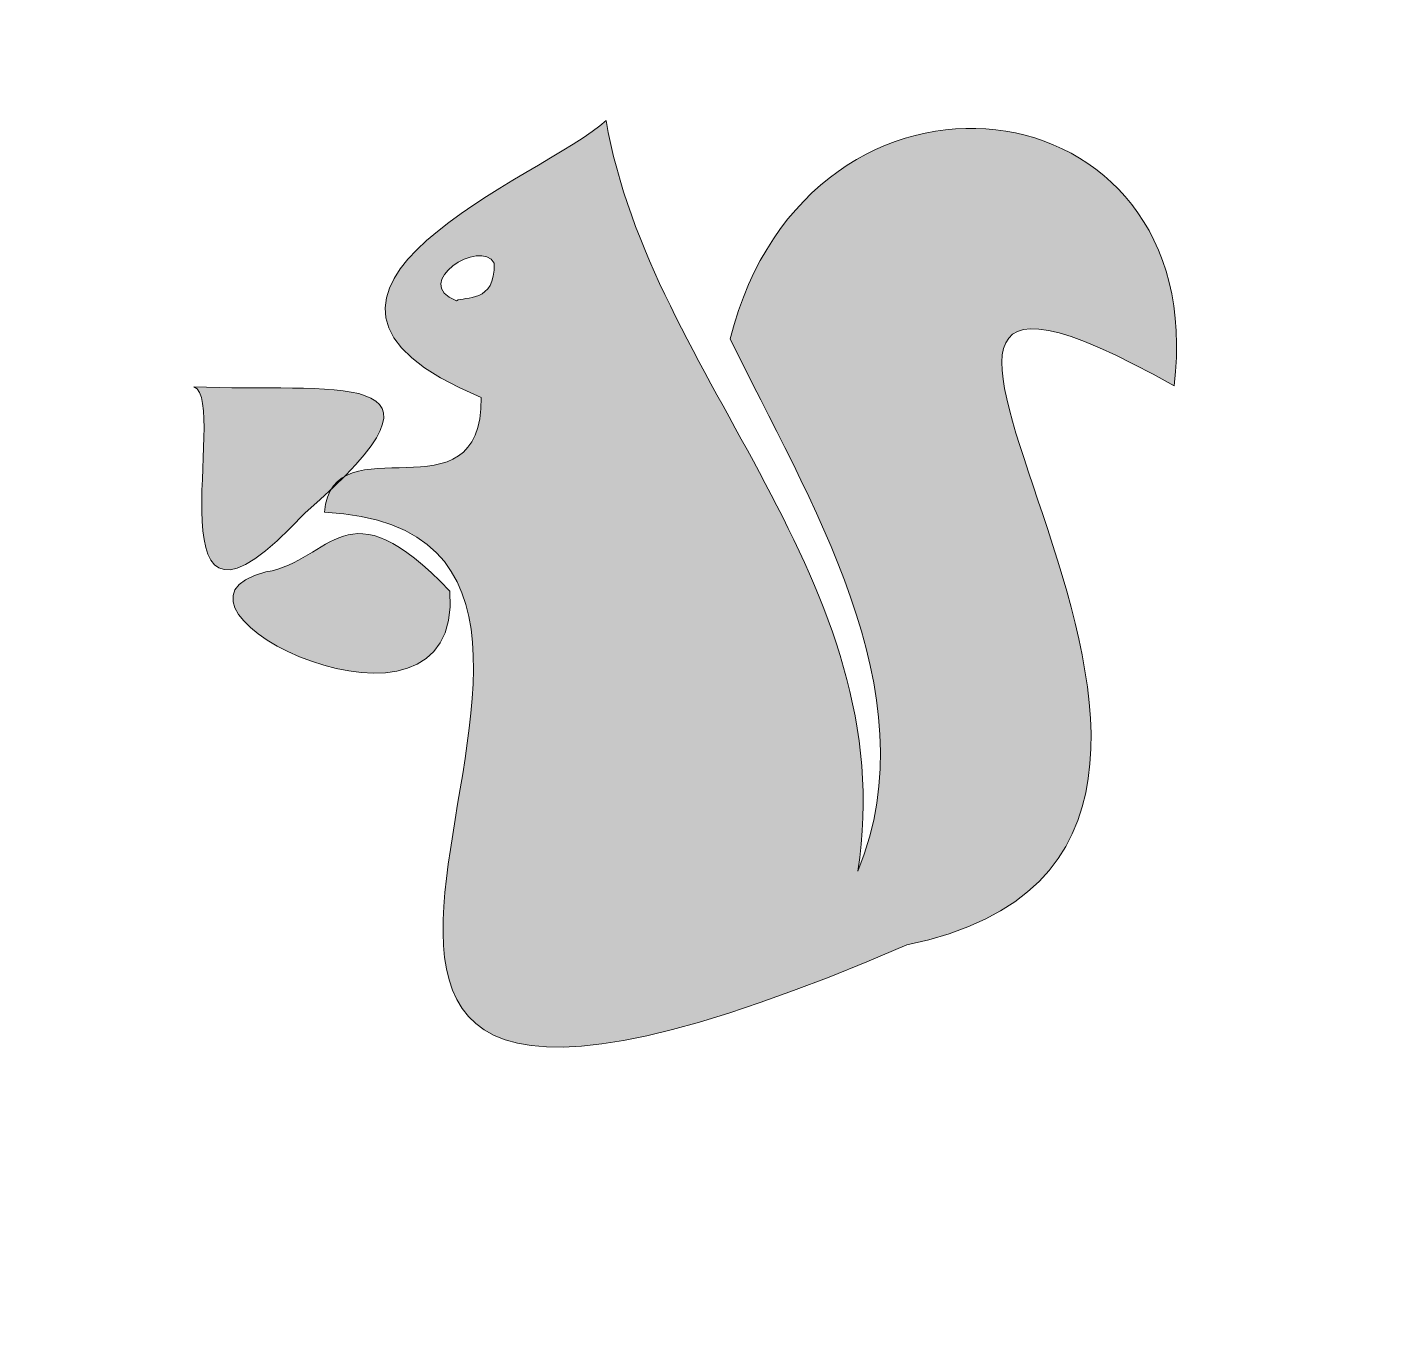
# Model space of a CAD drawing. Extents: x 210 to 429, y 273 to 481.
import ezdxf

# ---------------------------------------------------------------- set-up
doc = ezdxf.new("R2010")
doc.units = 0
doc.header["$MEASUREMENT"] = 0
doc.layers.add('Capa 1', color=7, linetype='Continuous')

# ---------------------------------------------------------------- blocks, each defined once
blk = doc.blocks.new('block 2')
at = {"layer": 'Capa 1', "true_color": 0xffffff}
h = blk.add_hatch(color=7, dxfattribs=at)
h.dxf.hatch_style = 2
edge = h.paths.add_edge_path()
edge.add_spline(control_points=[(277.34, 390.4), (279.46, 361.71), (225.81, 388), (247.84, 393.46), (258.46, 395.19), (260.49, 408.06), (277.34, 390.4)], knot_values=[0, 0, 0, 0, 1, 1, 1, 2, 2, 2, 2], degree=3, periodic=1)
edge = h.paths.add_edge_path()
edge.add_spline(control_points=[(254.08, 402.9), (282.15, 427.19), (257.78, 422.09), (236.29, 423.17), (242.22, 420.88), (227.95, 374.65), (254.08, 402.9)], knot_values=[0, 0, 0, 0, 1, 1, 1, 2, 2, 2, 2], degree=3, periodic=1)
edge = h.paths.add_edge_path()
edge.add_spline(control_points=[(393.51, 423.33), (318.52, 465.38), (428.72, 349.68), (350.66, 333.62), (209.56, 273.02), (325.93, 399.51), (257.22, 403.03), (258.51, 418), (282.57, 401.05), (282.36, 421.44), (241.93, 438.32), (292.75, 456.93), (302.4, 465.89), (309.47, 424.45), (349.96, 392.12), (342.79, 345.47), (354.66, 374.31), (334.63, 405.33), (322.32, 430.87), (334.92, 480.83), (399.57, 472.82), (393.51, 423.33)], knot_values=[0, 0, 0, 0, 1, 1, 1, 2, 2, 2, 3, 3, 3, 4, 4, 4, 5, 5, 5, 6, 6, 6, 7, 7, 7, 7], degree=3, periodic=1)
edge = h.paths.add_edge_path()
edge.add_spline(control_points=[(284.45, 443.01), (282.32, 447.06), (270.93, 439.76), (278.41, 436.97), (279.65, 437.71), (284.69, 436.51), (284.45, 443.01)], knot_values=[0, 0, 0, 0, 1, 1, 1, 2, 2, 2, 2], degree=3, periodic=1)
at = {"layer": 'Capa 1', "lineweight": 0}
for points, knots in [([(393.51, 423.33), (318.52, 465.38), (428.72, 349.68), (350.66, 333.62), (209.56, 273.02), (325.93, 399.51), (257.22, 403.03), (258.51, 418), (282.57, 401.05), (282.36, 421.44), (241.93, 438.32), (292.75, 456.93), (302.4, 465.89), (309.47, 424.45), (349.96, 392.12), (342.79, 345.47), (354.66, 374.31), (334.63, 405.33), (322.32, 430.87), (334.92, 480.83), (399.57, 472.82), (393.51, 423.33)], [0, 0, 0, 0, 1, 1, 1, 2, 2, 2, 3, 3, 3, 4, 4, 4, 5, 5, 5, 6, 6, 6, 7, 7, 7, 7]), ([(284.45, 443.01), (282.32, 447.06), (270.93, 439.76), (278.41, 436.97), (279.65, 437.71), (284.69, 436.51), (284.45, 443.01)], [0, 0, 0, 0, 1, 1, 1, 2, 2, 2, 2]), ([(254.08, 402.9), (282.15, 427.19), (257.78, 422.09), (236.29, 423.17), (242.22, 420.88), (227.95, 374.65), (254.08, 402.9)], [0, 0, 0, 0, 1, 1, 1, 2, 2, 2, 2]), ([(277.34, 390.4), (279.46, 361.71), (225.81, 388), (247.84, 393.46), (258.46, 395.19), (260.49, 408.06), (277.34, 390.4)], [0, 0, 0, 0, 1, 1, 1, 2, 2, 2, 2])]:
    blk.add_open_spline(points, degree=3, knots=knots, dxfattribs=at)

msp = doc.modelspace()

# ---------------------------------------------------------------- block references
at = {"layer": 'Capa 1'}
msp.add_blockref('block 2', (0, 0), dxfattribs=at)

doc.saveas('drawing.dxf')
